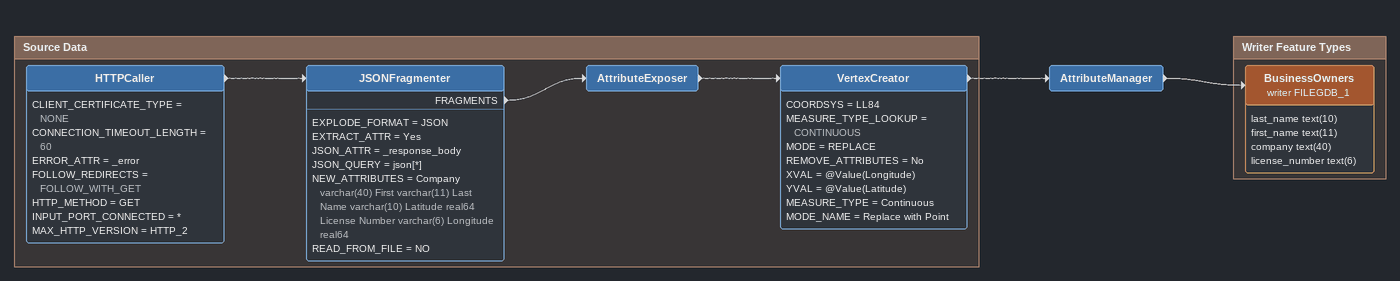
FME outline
AttributeManager
    -> BusinessOwners (writer FILEGDB_1)

Bookmark: Source Data
HTTPCaller
    CLIENT_CERTIFICATE_TYPE = NONE
    CONNECTION_TIMEOUT_LENGTH = 60
    ERROR_ATTR = _error
    FOLLOW_REDIRECTS = FOLLOW_WITH_GET
    HTTP_METHOD = GET
    INPUT_PORT_CONNECTED = *
    MAX_HTTP_VERSION = HTTP_2
    -> JSONFragmenter
JSONFragmenter
    EXPLODE_FORMAT = JSON
    EXTRACT_ATTR = Yes
    JSON_ATTR = _response_body
    JSON_QUERY = json[*]
    NEW_ATTRIBUTES = Company varchar(40) First varchar(11) Last Name varchar(10) Latitude real64 License Number varchar(6) Longitude real64
    READ_FROM_FILE = NO
    FRAGMENTS -> AttributeExposer
AttributeExposer
    -> VertexCreator
VertexCreator
    COORDSYS = LL84
    MEASURE_TYPE_LOOKUP = CONTINUOUS
    MODE = REPLACE
    REMOVE_ATTRIBUTES = No
    XVAL = @Value(Longitude)
    YVAL = @Value(Latitude)
    MEASURE_TYPE = Continuous
    MODE_NAME = Replace with Point
    -> AttributeManager

Bookmark: Writer Feature Types
BusinessOwners (writer FILEGDB_1)
    attributes: last_name text(10), first_name text(11), company text(40), license_number text(6)
